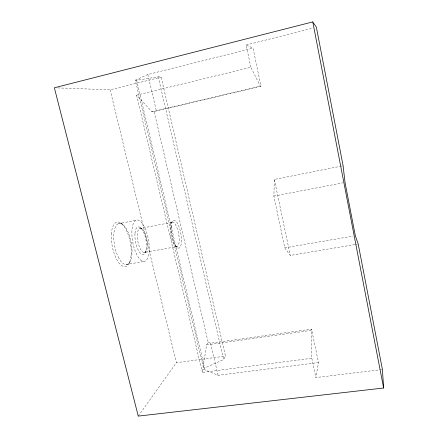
<?xml version="1.0" encoding="UTF-8"?>
<svg xmlns="http://www.w3.org/2000/svg" width="438" height="438" viewBox="0 0 438 438"><rect width="100%" height="100%" fill="white"/><g stroke="black" fill="none" stroke-linecap="round" stroke-linejoin="round"><path stroke-width="0.33" stroke-dasharray="2.19 1.64" d="M354.84 244.557L290.279 255.447L284.777 247.853L273.881 196.109L274.347 179.432L339.773 166.435M208.176 342.417L210.579 343.222L311.538 329.113L311.254 330.351L311.834 358.289L202.329 372.388L206.566 344.93L208.176 342.417L154.165 111.586L151.876 111.723L136.59 95.139L250.843 67.31L260.38 86.171L260.971 86.248L253.038 48.131L246.161 44.999L250.843 67.31M381.733 369.568L315.875 377.556L318.503 362.549L311.538 329.113M203.801 369.437L204.634 368.035L223.615 359.549L225.477 356.105L161.162 77.132L158.249 76.82L136.629 80.253L135.358 80.149L203.801 369.437L218.064 375.284L318.503 362.549M128.854 263.676L129.878 261.919M145.197 252.83L146.259 251.029M171.044 223.413L172.189 221.513M138.26 416.1L176.399 362.675L225.477 356.105M135.358 80.149L147.847 74.509L253.038 48.131M154.165 111.586L260.971 86.248M246.161 44.999L313.071 28.098M57.767 87.912L110.124 89.806L161.162 77.132M151.876 111.723L260.38 86.171M340.441 166.303L342.439 165.903M118.145 223.763L135.846 220.341M273.881 196.109L343.003 182.816M139.541 228.532L172.933 222.203M144.146 252.502A12.28 4.604 79.5 0 0 145.531 234.593A12.28 4.604 79.5 0 0 137.362 234.095A12.28 4.604 79.5 0 0 144.146 252.502L176.541 246.676A12.439 4.035 79.5 0 0 177.319 228.647A12.439 4.035 79.5 0 0 170.114 227.957A12.439 4.035 79.5 0 0 176.541 246.676M126.013 264.601L143.752 261.475M284.777 247.853L353.302 236.071M355.508 244.442L357.528 244.103M206.566 344.93L311.254 330.351M175.392 246.151L177.166 247.541M140.346 227.59L142.011 228.91M121.058 223.183L122.667 224.48M110.124 89.806L176.399 362.675M136.629 80.253L204.634 368.035M136.59 95.139L202.329 372.388M147.847 74.509L156.339 110.874M210.579 343.222L218.064 375.284M158.249 76.82L223.615 359.549M274.347 179.432L290.279 255.447M311.834 358.289L315.875 377.556M118.922 258.321L116.875 253.87A20.898 8.464 79.5 0 1 115.364 227.152A20.898 8.464 79.5 0 1 127.195 230.268C130.206 236.339 131.696 243.074 132.024 249.824A20.898 8.464 79.5 0 1 118.922 258.321M137.001 255.08L135.019 250.58A21.046 7.95 79.5 0 1 133.272 223.709A21.046 7.95 79.5 0 1 144.441 226.988C147.36 233.153 148.832 239.909 149.227 246.698A21.046 7.95 79.5 0 1 137.001 255.08M171.127 226.753A14.23 4.583 79.5 0 0 178.463 248.132A14.23 4.583 79.5 0 0 179.295 227.486A14.23 4.583 79.5 0 0 171.127 226.753M134.981 233.542A14.027 5.294 79.5 0 0 142.772 254.527A14.027 5.294 79.5 0 0 144.359 234.034A14.027 5.294 79.5 0 0 134.981 233.542M111.449 233.104A22.628 9.225 79.5 0 0 124.649 266.611A22.628 9.225 79.5 0 0 127.661 233.169A22.628 9.225 79.5 0 0 111.449 233.104"/><path stroke-width="0.66" d="M312.781 21.9L54.367 87.786L138.26 416.1L383.633 388.008L382.412 369.486L358.202 243.988L355.317 235.726L345.018 182.427L343.107 165.772L316.384 27.26L312.781 21.9L383.633 388.008"/></g></svg>
